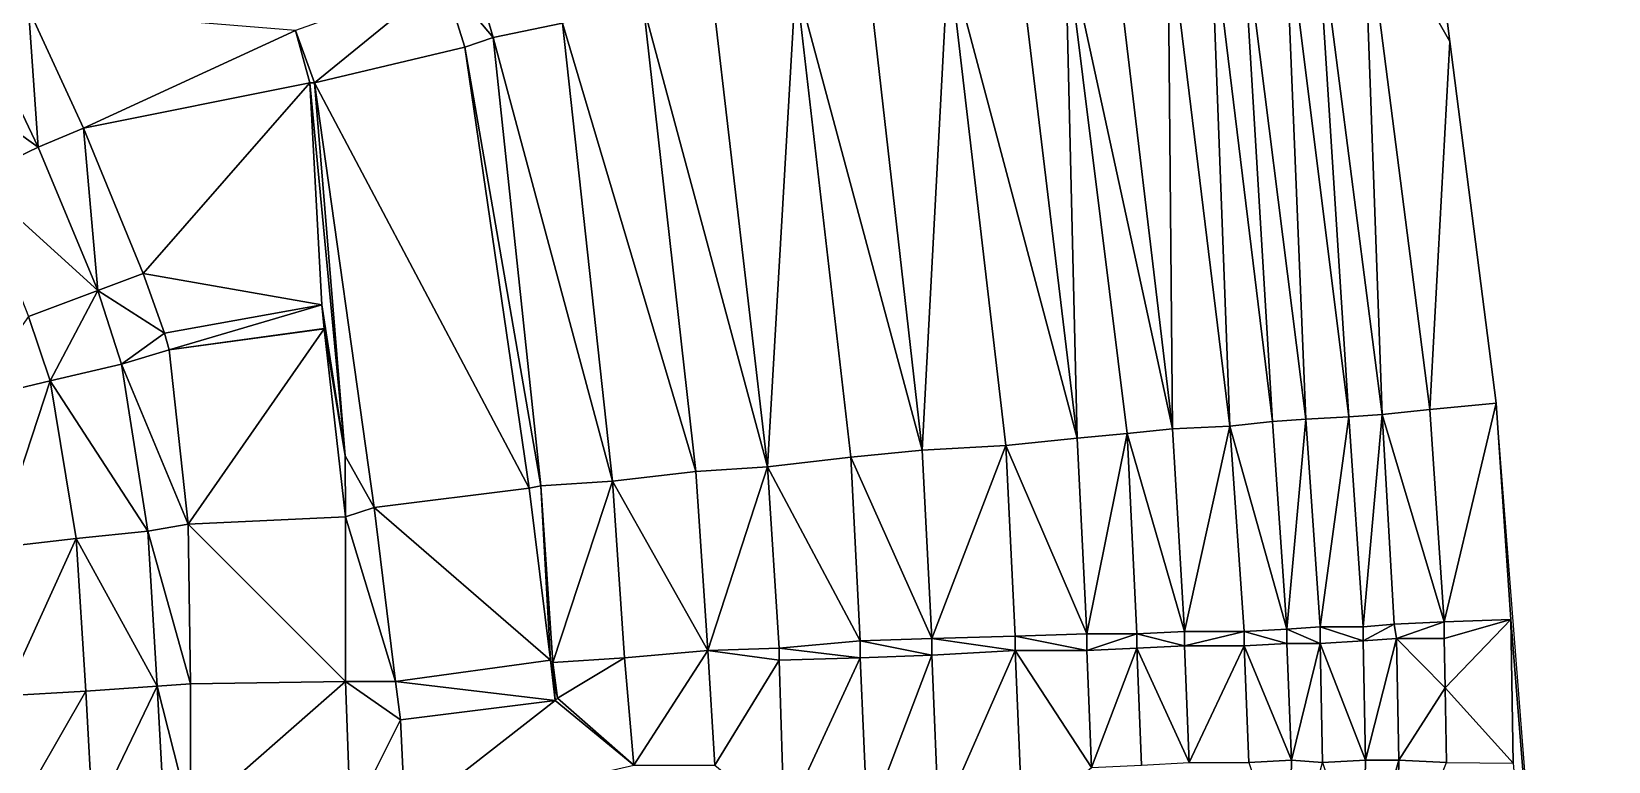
# Model space of a CAD drawing. Header units: millimetres. Extents: x 279405 to 280904, y 534349 to 535918.
# Drawn here: x 280573.1 to 280904, y 535163.8 to 535316.8 of the extents above; entities that cross this region are included whole.
import ezdxf

# ---------------------------------------------------------------- set-up
doc = ezdxf.new("R2010")
doc.units = ezdxf.units.MM
doc.layers.add('Карьер_конец_отработки', color=1, linetype='Continuous')

msp = doc.modelspace()

# ---------------------------------------------------------------- linework, layer by layer
at = {"layer": 'Карьер_конец_отработки', "color": 21, "true_color": 0xff914f}
for points in [[(280856.499989, 535236.500004, 63.999998), (280852.499989, 535346.500004, 63.999998), (280842.499989, 535345.000004, 63.999998), (280856.499989, 535236.500004, 63.999998)], [(280856.499989, 535236.500004, 63.999998), (280866.499989, 535237.500004, 63.999998), (280852.499989, 535346.500004, 63.999998), (280856.499989, 535236.500004, 63.999998)], [(280866.499989, 535237.500004, 63.999998), (280870.704457, 535314.660907, 74.47904), (280852.499989, 535346.500004, 63.999998), (280866.499989, 535237.500004, 63.999998)], [(280870.704457, 535314.660907, 74.47904), (280867.804433, 535337.23978, 73.372385), (280852.499989, 535346.500004, 63.999998), (280870.704457, 535314.660907, 74.47904)], [(280840.499989, 535235.500004, 51.999998), (280835.999989, 535344.000004, 51.999998), (280826.999989, 535342.500004, 51.999998), (280840.499989, 535235.500004, 51.999998)], [(280849.499989, 535236.000004, 51.999998), (280842.499989, 535345.000004, 63.999998), (280835.999989, 535344.000004, 51.999998), (280849.499989, 535236.000004, 51.999998)], [(280840.499989, 535235.500004, 51.999998), (280849.499989, 535236.000004, 51.999998), (280835.999989, 535344.000004, 51.999998), (280840.499989, 535235.500004, 51.999998)], [(280849.499989, 535236.000004, 51.999998), (280856.499989, 535236.500004, 63.999998), (280842.499989, 535345.000004, 63.999998), (280849.499989, 535236.000004, 51.999998)], [(280669.999989, 535315.500004, -80.000002), (280662.999989, 535339.500004, -80.000002), (280659.499989, 535328.000004, -92.000002), (280669.999989, 535315.500004, -80.000002)], [(280669.999989, 535315.500004, -80.000002), (280684.499989, 535318.500004, -80.000002), (280662.999989, 535339.500004, -80.000002), (280669.999989, 535315.500004, -80.000002)], [(280812.499989, 535233.500004, 27.999998), (280811.499989, 535340.500004, 39.999998), (280799.999989, 535338.500004, 27.999998), (280812.499989, 535233.500004, 27.999998)], [(280824.499989, 535234.000004, 39.999998), (280820.499989, 535341.500004, 39.999998), (280811.499989, 535340.500004, 39.999998), (280824.499989, 535234.000004, 39.999998)], [(280812.499989, 535233.500004, 27.999998), (280824.499989, 535234.000004, 39.999998), (280811.499989, 535340.500004, 39.999998), (280812.499989, 535233.500004, 27.999998)], [(280833.499989, 535235.000004, 39.999998), (280826.999989, 535342.500004, 51.999998), (280820.499989, 535341.500004, 39.999998), (280833.499989, 535235.000004, 39.999998)], [(280824.499989, 535234.000004, 39.999998), (280833.499989, 535235.000004, 39.999998), (280820.499989, 535341.500004, 39.999998), (280824.499989, 535234.000004, 39.999998)], [(280833.499989, 535235.000004, 39.999998), (280840.499989, 535235.500004, 51.999998), (280826.999989, 535342.500004, 51.999998), (280833.499989, 535235.000004, 39.999998)], [(280792.499989, 535231.500004, 9.999998), (280789.999989, 535337.000004, 27.999998), (280779.999989, 535335.500004, 9.999998), (280792.499989, 535231.500004, 9.999998)], [(280812.499989, 535233.500004, 27.999998), (280799.999989, 535338.500004, 27.999998), (280789.999989, 535337.000004, 27.999998), (280812.499989, 535233.500004, 27.999998)], [(280792.499989, 535231.500004, 9.999998), (280802.999989, 535232.500004, 27.999998), (280789.999989, 535337.000004, 27.999998), (280792.499989, 535231.500004, 9.999998)], [(280802.999989, 535232.500004, 27.999998), (280812.499989, 535233.500004, 27.999998), (280789.999989, 535337.000004, 27.999998), (280802.999989, 535232.500004, 27.999998)], [(280870.704457, 535314.660907, 74.47904), (280880.439809, 535238.863842, 73.038038), (280867.804433, 535337.23978, 73.372385), (280870.704457, 535314.660907, 74.47904)], [(280759.999989, 535229.000004, -20.000002), (280765.499989, 535333.000004, 9.999998), (280748.499989, 535330.000004, -20.000002), (280759.999989, 535229.000004, -20.000002)], [(280777.499989, 535230.000004, 9.999998), (280765.499989, 535333.000004, 9.999998), (280759.999989, 535229.000004, -20.000002), (280777.499989, 535230.000004, 9.999998)], [(280792.499989, 535231.500004, 9.999998), (280779.999989, 535335.500004, 9.999998), (280765.499989, 535333.000004, 9.999998), (280792.499989, 535231.500004, 9.999998)], [(280777.499989, 535230.000004, 9.999998), (280792.499989, 535231.500004, 9.999998), (280765.499989, 535333.000004, 9.999998), (280777.499989, 535230.000004, 9.999998)], [(280759.999989, 535229.000004, -20.000002), (280748.499989, 535330.000004, -20.000002), (280733.499989, 535327.500004, -20.000002), (280759.999989, 535229.000004, -20.000002)], [(280632.499989, 535306.000004, -90.819994), (280659.499989, 535328.000004, -92.000002), (280628.499989, 535317.000004, -92.000002), (280632.499989, 535306.000004, -90.819994)], [(280663.999989, 535313.500004, -90.819994), (280659.499989, 535328.000004, -92.000002), (280632.499989, 535306.000004, -90.819994), (280663.999989, 535313.500004, -90.819994)], [(280663.999989, 535313.500004, -90.819994), (280669.999989, 535315.500004, -80.000002), (280659.499989, 535328.000004, -92.000002), (280663.999989, 535313.500004, -90.819994)], [(280727.499989, 535225.500004, -50.000002), (280733.499989, 535327.500004, -20.000002), (280715.999989, 535324.500004, -50.000002), (280727.499989, 535225.500004, -50.000002)], [(280744.999989, 535227.500004, -20.000002), (280733.499989, 535327.500004, -20.000002), (280727.499989, 535225.500004, -50.000002), (280744.999989, 535227.500004, -20.000002)], [(280744.999989, 535227.500004, -20.000002), (280759.999989, 535229.000004, -20.000002), (280733.499989, 535327.500004, -20.000002), (280744.999989, 535227.500004, -20.000002)], [(280727.499989, 535225.500004, -50.000002), (280715.999989, 535324.500004, -50.000002), (280701.499989, 535322.000004, -50.000002), (280727.499989, 535225.500004, -50.000002)], [(280574.499989, 535292.500004, -110.000002), (280572.499989, 535321.500004, -92.000002), (280562.999989, 535316.500004, -110.000002), (280574.499989, 535292.500004, -110.000002)], [(280574.499989, 535292.500004, -110.000002), (280583.999989, 535296.500004, -92.000002), (280572.499989, 535321.500004, -92.000002), (280574.499989, 535292.500004, -110.000002)], [(280583.999989, 535296.500004, -92.000002), (280628.499989, 535317.000004, -92.000002), (280572.499989, 535321.500004, -92.000002), (280583.999989, 535296.500004, -92.000002)], [(280712.499989, 535224.500004, -50.000002), (280701.499989, 535322.000004, -50.000002), (280684.499989, 535318.500004, -80.000002), (280712.499989, 535224.500004, -50.000002)], [(280712.499989, 535224.500004, -50.000002), (280727.499989, 535225.500004, -50.000002), (280701.499989, 535322.000004, -50.000002), (280712.499989, 535224.500004, -50.000002)], [(280574.499989, 535292.500004, -110.000002), (280562.999989, 535316.500004, -110.000002), (280549.999989, 535310.000004, -110.000002), (280574.499989, 535292.500004, -110.000002)], [(280631.499989, 535306.000004, -92.000002), (280628.499989, 535317.000004, -92.000002), (280583.999989, 535296.500004, -92.000002), (280631.499989, 535306.000004, -92.000002)], [(280631.499989, 535306.000004, -92.000002), (280632.499989, 535306.000004, -90.819994), (280628.499989, 535317.000004, -92.000002), (280631.499989, 535306.000004, -92.000002)], [(280694.999989, 535222.500004, -80.000002), (280684.499989, 535318.500004, -80.000002), (280669.999989, 535315.500004, -80.000002), (280694.999989, 535222.500004, -80.000002)], [(280694.999989, 535222.500004, -80.000002), (280712.499989, 535224.500004, -50.000002), (280684.499989, 535318.500004, -80.000002), (280694.999989, 535222.500004, -80.000002)], [(280677.499989, 535221.000004, -83.459993), (280663.999989, 535313.500004, -90.819994), (280632.499989, 535306.000004, -90.819994), (280677.499989, 535221.000004, -83.459993)], [(280679.999989, 535221.500004, -80.000002), (280669.999989, 535315.500004, -80.000002), (280663.999989, 535313.500004, -90.819994), (280679.999989, 535221.500004, -80.000002)], [(280677.499989, 535221.000004, -83.459993), (280679.999989, 535221.500004, -80.000002), (280663.999989, 535313.500004, -90.819994), (280677.499989, 535221.000004, -83.459993)], [(280679.999989, 535221.500004, -80.000002), (280694.999989, 535222.500004, -80.000002), (280669.999989, 535315.500004, -80.000002), (280679.999989, 535221.500004, -80.000002)], [(280880.439809, 535238.863842, 73.038038), (280870.704457, 535314.660907, 74.47904), (280866.499989, 535237.500004, 63.999998), (280880.439809, 535238.863842, 73.038038)], [(280560.999989, 535286.000004, -110.000002), (280574.499989, 535292.500004, -110.000002), (280549.999989, 535310.000004, -110.000002), (280560.999989, 535286.000004, -110.000002)], [(280596.499989, 535266.000004, -92.000002), (280631.499989, 535306.000004, -92.000002), (280583.999989, 535296.500004, -92.000002), (280596.499989, 535266.000004, -92.000002)], [(280633.999989, 535259.500004, -92.000002), (280631.499989, 535306.000004, -92.000002), (280596.499989, 535266.000004, -92.000002), (280633.999989, 535259.500004, -92.000002)], [(280633.999989, 535259.500004, -92.000002), (280638.940053, 535227.810001, -92.000002), (280631.499989, 535306.000004, -92.000002), (280633.999989, 535259.500004, -92.000002)], [(280638.940053, 535227.810001, -92.000002), (280632.499989, 535306.000004, -90.819994), (280631.499989, 535306.000004, -92.000002), (280638.940053, 535227.810001, -92.000002)], [(280638.940053, 535227.810001, -92.000002), (280644.999989, 535217.000004, -83.459993), (280632.499989, 535306.000004, -90.819994), (280638.940053, 535227.810001, -92.000002)], [(280644.999989, 535217.000004, -83.459993), (280677.499989, 535221.000004, -83.459993), (280632.499989, 535306.000004, -90.819994), (280644.999989, 535217.000004, -83.459993)], [(280586.999989, 535262.500004, -110.000002), (280583.999989, 535296.500004, -92.000002), (280574.499989, 535292.500004, -110.000002), (280586.999989, 535262.500004, -110.000002)], [(280586.999989, 535262.500004, -110.000002), (280596.499989, 535266.000004, -92.000002), (280583.999989, 535296.500004, -92.000002), (280586.999989, 535262.500004, -110.000002)], [(280586.999989, 535262.500004, -110.000002), (280574.499989, 535292.500004, -110.000002), (280560.999989, 535286.000004, -110.000002), (280586.999989, 535262.500004, -110.000002)], [(280572.499989, 535257.000004, -110.000002), (280586.999989, 535262.500004, -110.000002), (280560.999989, 535286.000004, -110.000002), (280572.499989, 535257.000004, -110.000002)], [(280600.999989, 535253.500004, -92.000002), (280596.499989, 535266.000004, -92.000002), (280586.999989, 535262.500004, -110.000002), (280600.999989, 535253.500004, -92.000002)], [(280600.999989, 535253.500004, -92.000002), (280633.999989, 535259.500004, -92.000002), (280596.499989, 535266.000004, -92.000002), (280600.999989, 535253.500004, -92.000002)], [(280576.999989, 535243.500004, -110.000002), (280586.999989, 535262.500004, -110.000002), (280572.499989, 535257.000004, -110.000002), (280576.999989, 535243.500004, -110.000002)], [(280591.999989, 535247.000004, -110.000002), (280586.999989, 535262.500004, -110.000002), (280576.999989, 535243.500004, -110.000002), (280591.999989, 535247.000004, -110.000002)], [(280591.999989, 535247.000004, -110.000002), (280600.999989, 535253.500004, -92.000002), (280586.999989, 535262.500004, -110.000002), (280591.999989, 535247.000004, -110.000002)], [(280576.999989, 535243.500004, -110.000002), (280572.499989, 535257.000004, -110.000002), (280559.999989, 535239.500004, -140.000002), (280576.999989, 535243.500004, -110.000002)], [(280601.999989, 535250.000004, -92.300005), (280633.999989, 535259.500004, -92.000002), (280600.999989, 535253.500004, -92.000002), (280601.999989, 535250.000004, -92.300005)], [(280634.499989, 535254.500004, -92.000002), (280633.999989, 535259.500004, -92.000002), (280601.999989, 535250.000004, -92.300005), (280634.499989, 535254.500004, -92.000002)], [(280634.499989, 535254.500004, -92.000002), (280634.499989, 535254.500004, -92.300005), (280633.999989, 535259.500004, -92.000002), (280634.499989, 535254.500004, -92.000002)], [(280634.499989, 535254.500004, -92.300005), (280634.512685, 535254.408893, -92.153536), (280633.999989, 535259.500004, -92.000002), (280634.499989, 535254.500004, -92.300005)], [(280634.512685, 535254.408893, -92.153536), (280638.940053, 535227.810001, -92.000002), (280633.999989, 535259.500004, -92.000002), (280634.512685, 535254.408893, -92.153536)], [(280601.999989, 535250.000004, -92.300005), (280600.999989, 535253.500004, -92.000002), (280591.999989, 535247.000004, -110.000002), (280601.999989, 535250.000004, -92.300005)], [(280634.512685, 535254.408893, -92.153536), (280634.499989, 535254.500004, -92.000002), (280601.999989, 535250.000004, -92.300005), (280634.512685, 535254.408893, -92.153536)], [(280605.999989, 535213.500004, -95.270006), (280634.512685, 535254.408893, -92.153536), (280601.999989, 535250.000004, -92.300005), (280605.999989, 535213.500004, -95.270006)], [(280638.999989, 535215.000004, -95.270006), (280634.512685, 535254.408893, -92.153536), (280605.999989, 535213.500004, -95.270006), (280638.999989, 535215.000004, -95.270006)], [(280634.512685, 535254.408893, -92.153536), (280634.499989, 535254.500004, -92.300005), (280634.499989, 535254.500004, -92.000002), (280634.512685, 535254.408893, -92.153536)], [(280634.512685, 535254.408893, -92.153536), (280638.999989, 535215.000004, -95.270006), (280638.940053, 535227.810001, -92.000002), (280634.512685, 535254.408893, -92.153536)], [(280597.499989, 535212.000004, -110.000002), (280591.999989, 535247.000004, -110.000002), (280576.999989, 535243.500004, -110.000002), (280597.499989, 535212.000004, -110.000002)], [(280605.999989, 535213.500004, -95.270006), (280601.999989, 535250.000004, -92.300005), (280591.999989, 535247.000004, -110.000002), (280605.999989, 535213.500004, -95.270006)], [(280597.499989, 535212.000004, -110.000002), (280605.999989, 535213.500004, -95.270006), (280591.999989, 535247.000004, -110.000002), (280597.499989, 535212.000004, -110.000002)], [(280565.499989, 535208.500004, -140.000002), (280576.999989, 535243.500004, -110.000002), (280559.999989, 535239.500004, -140.000002), (280565.499989, 535208.500004, -140.000002)], [(280582.499989, 535210.500004, -110.000002), (280576.999989, 535243.500004, -110.000002), (280565.499989, 535208.500004, -140.000002), (280582.499989, 535210.500004, -110.000002)], [(280582.499989, 535210.500004, -110.000002), (280597.499989, 535212.000004, -110.000002), (280576.999989, 535243.500004, -110.000002), (280582.499989, 535210.500004, -110.000002)], [(280869.499989, 535193, 63.999998), (280866.499989, 535237.500004, 63.999998), (280856.499989, 535236.500004, 63.999998), (280869.499989, 535193, 63.999998)], [(280869.499989, 535193, 63.999998), (280880.439809, 535238.863842, 73.038038), (280866.499989, 535237.500004, 63.999998), (280869.499989, 535193, 63.999998)], [(280883.499989, 535193.471374, 71.928408), (280880.439809, 535238.863842, 73.038038), (280869.499989, 535193, 63.999998), (280883.499989, 535193.471374, 71.928408)], [(280883.499989, 535193.471374, 71.928408), (280903.96642, 534936.653461, 96.04976), (280880.439809, 535238.863842, 73.038038), (280883.499989, 535193.471374, 71.928408)], [(280814.999989, 535191, 27.999998), (280824.499989, 535234.000004, 39.999998), (280812.499989, 535233.500004, 27.999998), (280814.999989, 535191, 27.999998)], [(280827.499989, 535191, 39.999998), (280824.499989, 535234.000004, 39.999998), (280814.999989, 535191, 27.999998), (280827.499989, 535191, 39.999998)], [(280836.499989, 535191.5, 39.999998), (280833.499989, 535235.000004, 39.999998), (280824.499989, 535234.000004, 39.999998), (280836.499989, 535191.5, 39.999998)], [(280827.499989, 535191, 39.999998), (280836.499989, 535191.5, 39.999998), (280824.499989, 535234.000004, 39.999998), (280827.499989, 535191, 39.999998)], [(280836.499989, 535191.5, 39.999998), (280840.499989, 535235.500004, 51.999998), (280833.499989, 535235.000004, 39.999998), (280836.499989, 535191.5, 39.999998)], [(280843.499989, 535192, 51.999998), (280840.499989, 535235.500004, 51.999998), (280836.499989, 535191.5, 39.999998), (280843.499989, 535192, 51.999998)], [(280843.499989, 535192, 51.999998), (280849.499989, 535236.000004, 51.999998), (280840.499989, 535235.500004, 51.999998), (280843.499989, 535192, 51.999998)], [(280852.499989, 535192, 51.999998), (280849.499989, 535236.000004, 51.999998), (280843.499989, 535192, 51.999998), (280852.499989, 535192, 51.999998)], [(280852.499989, 535192, 51.999998), (280856.499989, 535236.500004, 63.999998), (280849.499989, 535236.000004, 51.999998), (280852.499989, 535192, 51.999998)], [(280858.999989, 535192.5, 63.999998), (280856.499989, 535236.500004, 63.999998), (280852.499989, 535192, 51.999998), (280858.999989, 535192.5, 63.999998)], [(280858.999989, 535192.5, 63.999998), (280869.499989, 535193, 63.999998), (280856.499989, 535236.500004, 63.999998), (280858.999989, 535192.5, 63.999998)], [(280794.499989, 535190.5, 9.999998), (280792.499989, 535231.500004, 9.999998), (280777.499989, 535230.000004, 9.999998), (280794.499989, 535190.5, 9.999998)], [(280794.499989, 535190.5, 9.999998), (280802.999989, 535232.500004, 27.999998), (280792.499989, 535231.500004, 9.999998), (280794.499989, 535190.5, 9.999998)], [(280804.999989, 535190.5, 27.999998), (280802.999989, 535232.500004, 27.999998), (280794.499989, 535190.5, 9.999998), (280804.999989, 535190.5, 27.999998)], [(280814.999989, 535191, 27.999998), (280812.499989, 535233.500004, 27.999998), (280802.999989, 535232.500004, 27.999998), (280814.999989, 535191, 27.999998)], [(280804.999989, 535190.5, 27.999998), (280814.999989, 535191, 27.999998), (280802.999989, 535232.500004, 27.999998), (280804.999989, 535190.5, 27.999998)], [(280638.999989, 535215.000004, -95.270006), (280644.999989, 535217.000004, -83.459993), (280638.940053, 535227.810001, -92.000002), (280638.999989, 535215.000004, -95.270006)], [(280746.999989, 535189, -20.000002), (280744.999989, 535227.500004, -20.000002), (280727.499989, 535225.500004, -50.000002), (280746.999989, 535189, -20.000002)], [(280761.999989, 535189.5, -20.000002), (280759.999989, 535229.000004, -20.000002), (280744.999989, 535227.500004, -20.000002), (280761.999989, 535189.5, -20.000002)], [(280746.999989, 535189, -20.000002), (280761.999989, 535189.5, -20.000002), (280744.999989, 535227.500004, -20.000002), (280746.999989, 535189, -20.000002)], [(280761.999989, 535189.5, -20.000002), (280777.499989, 535230.000004, 9.999998), (280759.999989, 535229.000004, -20.000002), (280761.999989, 535189.5, -20.000002)], [(280779.499989, 535190, 9.999998), (280777.499989, 535230.000004, 9.999998), (280761.999989, 535189.5, -20.000002), (280779.499989, 535190, 9.999998)], [(280779.499989, 535190, 9.999998), (280794.499989, 535190.5, 9.999998), (280777.499989, 535230.000004, 9.999998), (280779.499989, 535190, 9.999998)], [(280714.999989, 535187, -50.000002), (280712.499989, 535224.500004, -50.000002), (280694.999989, 535222.500004, -80.000002), (280714.999989, 535187, -50.000002)], [(280714.999989, 535187, -50.000002), (280727.499989, 535225.500004, -50.000002), (280712.499989, 535224.500004, -50.000002), (280714.999989, 535187, -50.000002)], [(280729.999989, 535187.5, -50.000002), (280727.499989, 535225.500004, -50.000002), (280714.999989, 535187, -50.000002), (280729.999989, 535187.5, -50.000002)], [(280729.999989, 535187.5, -50.000002), (280746.999989, 535189, -20.000002), (280727.499989, 535225.500004, -50.000002), (280729.999989, 535187.5, -50.000002)], [(280681.999989, 535185, -80.589998), (280677.499989, 535221.000004, -83.459993), (280644.999989, 535217.000004, -83.459993), (280681.999989, 535185, -80.589998)], [(280681.999989, 535185, -80.589998), (280679.999989, 535221.500004, -80.000002), (280677.499989, 535221.000004, -83.459993), (280681.999989, 535185, -80.589998)], [(280682.499989, 535184.5, -80.000002), (280694.999989, 535222.500004, -80.000002), (280679.999989, 535221.500004, -80.000002), (280682.499989, 535184.5, -80.000002)], [(280681.999989, 535185, -80.589998), (280682.499989, 535184.5, -80.000002), (280679.999989, 535221.500004, -80.000002), (280681.999989, 535185, -80.589998)], [(280697.499989, 535185.5, -80.000002), (280694.999989, 535222.500004, -80.000002), (280682.499989, 535184.5, -80.000002), (280697.499989, 535185.5, -80.000002)], [(280697.499989, 535185.5, -80.000002), (280714.999989, 535187, -50.000002), (280694.999989, 535222.500004, -80.000002), (280697.499989, 535185.5, -80.000002)], [(280649.499989, 535180.5, -80.589998), (280644.999989, 535217.000004, -83.459993), (280638.999989, 535215.000004, -95.270006), (280649.499989, 535180.5, -80.589998)], [(280649.499989, 535180.5, -80.589998), (280681.999989, 535185, -80.589998), (280644.999989, 535217.000004, -83.459993), (280649.499989, 535180.5, -80.589998)], [(280638.999989, 535180.5, -97.949999), (280638.999989, 535215.000004, -95.270006), (280605.999989, 535213.500004, -95.270006), (280638.999989, 535180.5, -97.949999)], [(280638.999989, 535180.5, -97.949999), (280649.499989, 535180.5, -80.589998), (280638.999989, 535215.000004, -95.270006), (280638.999989, 535180.5, -97.949999)], [(280567.499989, 535177.5, -140.000002), (280582.499989, 535210.500004, -110.000002), (280565.499989, 535208.500004, -140.000002), (280567.499989, 535177.5, -140.000002)], [(280584.499989, 535178.5, -110.000002), (280582.499989, 535210.500004, -110.000002), (280567.499989, 535177.5, -140.000002), (280584.499989, 535178.5, -110.000002)], [(280599.499989, 535179.5, -110.000002), (280597.499989, 535212.000004, -110.000002), (280582.499989, 535210.500004, -110.000002), (280599.499989, 535179.5, -110.000002)], [(280584.499989, 535178.5, -110.000002), (280599.499989, 535179.5, -110.000002), (280582.499989, 535210.500004, -110.000002), (280584.499989, 535178.5, -110.000002)], [(280606.499989, 535180, -97.949999), (280605.999989, 535213.500004, -95.270006), (280597.499989, 535212.000004, -110.000002), (280606.499989, 535180, -97.949999)], [(280599.499989, 535179.5, -110.000002), (280606.499989, 535180, -97.949999), (280597.499989, 535212.000004, -110.000002), (280599.499989, 535179.5, -110.000002)], [(280606.499989, 535180, -97.949999), (280638.999989, 535180.5, -97.949999), (280605.999989, 535213.500004, -95.270006), (280606.499989, 535180, -97.949999)], [(280814.999989, 535188, 27.999998), (280814.999989, 535191, 27.999998), (280804.999989, 535190.5, 27.999998), (280814.999989, 535188, 27.999998)], [(280814.999989, 535188, 27.999998), (280827.499989, 535191, 39.999998), (280814.999989, 535191, 27.999998), (280814.999989, 535188, 27.999998)], [(280827.499989, 535188, 39.999998), (280827.499989, 535191, 39.999998), (280814.999989, 535188, 27.999998), (280827.499989, 535188, 39.999998)], [(280836.499989, 535188.5, 39.999998), (280836.499989, 535191.5, 39.999998), (280827.499989, 535191, 39.999998), (280836.499989, 535188.5, 39.999998)], [(280827.499989, 535188, 39.999998), (280836.499989, 535188.5, 39.999998), (280827.499989, 535191, 39.999998), (280827.499989, 535188, 39.999998)], [(280843.499989, 535188.5, 51.999998), (280843.499989, 535192, 51.999998), (280836.499989, 535191.5, 39.999998), (280843.499989, 535188.5, 51.999998)], [(280836.499989, 535188.5, 39.999998), (280843.499989, 535188.5, 51.999998), (280836.499989, 535191.5, 39.999998), (280836.499989, 535188.5, 39.999998)], [(280843.499989, 535188.5, 51.999998), (280852.499989, 535189, 51.999998), (280843.499989, 535192, 51.999998), (280843.499989, 535188.5, 51.999998)], [(280852.499989, 535189, 51.999998), (280852.499989, 535192, 51.999998), (280843.499989, 535192, 51.999998), (280852.499989, 535189, 51.999998)], [(280852.499989, 535189, 51.999998), (280858.999989, 535192.5, 63.999998), (280852.499989, 535192, 51.999998), (280852.499989, 535189, 51.999998)], [(280859.499989, 535189.5, 63.999998), (280858.999989, 535192.5, 63.999998), (280852.499989, 535189, 51.999998), (280859.499989, 535189.5, 63.999998)], [(280859.499989, 535189.5, 63.999998), (280869.499989, 535193, 63.999998), (280858.999989, 535192.5, 63.999998), (280859.499989, 535189.5, 63.999998)], [(280869.499989, 535189.5, 63.999998), (280869.499989, 535193, 63.999998), (280859.499989, 535189.5, 63.999998), (280869.499989, 535189.5, 63.999998)], [(280869.499989, 535189.5, 63.999998), (280883.499989, 535193.471374, 71.928408), (280869.499989, 535193, 63.999998), (280869.499989, 535189.5, 63.999998)], [(280869.697988, 535179.202594, 63.999998), (280883.499989, 535193.471374, 71.928408), (280869.499989, 535189.5, 63.999998), (280869.697988, 535179.202594, 63.999998)], [(280884.005116, 535163.370521, 71.691691), (280883.499989, 535193.471374, 71.928408), (280869.697988, 535179.202594, 63.999998), (280884.005116, 535163.370521, 71.691691)], [(280884.005116, 535163.370521, 71.691691), (280903.96642, 534936.653461, 96.04976), (280883.499989, 535193.471374, 71.928408), (280884.005116, 535163.370521, 71.691691)], [(280729.999989, 535185, -50.000002), (280729.999989, 535187.5, -50.000002), (280714.999989, 535187, -50.000002), (280729.999989, 535185, -50.000002)], [(280746.999989, 535185.5, -20.000002), (280746.999989, 535189, -20.000002), (280729.999989, 535187.5, -50.000002), (280746.999989, 535185.5, -20.000002)], [(280729.999989, 535185, -50.000002), (280746.999989, 535185.5, -20.000002), (280729.999989, 535187.5, -50.000002), (280729.999989, 535185, -50.000002)], [(280761.999989, 535186, -20.000002), (280761.999989, 535189.5, -20.000002), (280746.999989, 535189, -20.000002), (280761.999989, 535186, -20.000002)], [(280746.999989, 535185.5, -20.000002), (280761.999989, 535186, -20.000002), (280746.999989, 535189, -20.000002), (280746.999989, 535185.5, -20.000002)], [(280779.499989, 535187, 9.999998), (280779.499989, 535190, 9.999998), (280761.999989, 535189.5, -20.000002), (280779.499989, 535187, 9.999998)], [(280761.999989, 535186, -20.000002), (280779.499989, 535187, 9.999998), (280761.999989, 535189.5, -20.000002), (280761.999989, 535186, -20.000002)], [(280794.499989, 535187, 9.999998), (280794.499989, 535190.5, 9.999998), (280779.499989, 535190, 9.999998), (280794.499989, 535187, 9.999998)], [(280779.499989, 535187, 9.999998), (280794.499989, 535187, 9.999998), (280779.499989, 535190, 9.999998), (280779.499989, 535187, 9.999998)], [(280794.499989, 535187, 9.999998), (280804.999989, 535190.5, 27.999998), (280794.499989, 535190.5, 9.999998), (280794.499989, 535187, 9.999998)], [(280804.999989, 535187.5, 27.999998), (280804.999989, 535190.5, 27.999998), (280794.499989, 535187, 9.999998), (280804.999989, 535187.5, 27.999998)], [(280795.499989, 535162.5, 9.999998), (280804.999989, 535187.5, 27.999998), (280794.499989, 535187, 9.999998), (280795.499989, 535162.5, 9.999998)], [(280805.999989, 535163, 27.999998), (280804.999989, 535187.5, 27.999998), (280795.499989, 535162.5, 9.999998), (280805.999989, 535163, 27.999998)], [(280804.999989, 535187.5, 27.999998), (280814.999989, 535188, 27.999998), (280804.999989, 535190.5, 27.999998), (280804.999989, 535187.5, 27.999998)], [(280815.999989, 535163.5, 27.999998), (280814.999989, 535188, 27.999998), (280804.999989, 535187.5, 27.999998), (280815.999989, 535163.5, 27.999998)], [(280805.999989, 535163, 27.999998), (280815.999989, 535163.5, 27.999998), (280804.999989, 535187.5, 27.999998), (280805.999989, 535163, 27.999998)], [(280815.999989, 535163.5, 27.999998), (280827.499989, 535188, 39.999998), (280814.999989, 535188, 27.999998), (280815.999989, 535163.5, 27.999998)], [(280828.499989, 535163.5, 39.999998), (280827.499989, 535188, 39.999998), (280815.999989, 535163.5, 27.999998), (280828.499989, 535163.5, 39.999998)], [(280837.499989, 535164, 39.999998), (280836.499989, 535188.5, 39.999998), (280827.499989, 535188, 39.999998), (280837.499989, 535164, 39.999998)], [(280828.499989, 535163.5, 39.999998), (280837.499989, 535164, 39.999998), (280827.499989, 535188, 39.999998), (280828.499989, 535163.5, 39.999998)], [(280837.499989, 535164, 39.999998), (280843.499989, 535188.5, 51.999998), (280836.499989, 535188.5, 39.999998), (280837.499989, 535164, 39.999998)], [(280843.999989, 535163.5, 51.999998), (280843.499989, 535188.5, 51.999998), (280837.499989, 535164, 39.999998), (280843.999989, 535163.5, 51.999998)], [(280852.999989, 535164, 51.999998), (280852.499989, 535189, 51.999998), (280843.499989, 535188.5, 51.999998), (280852.999989, 535164, 51.999998)], [(280843.999989, 535163.5, 51.999998), (280852.999989, 535164, 51.999998), (280843.499989, 535188.5, 51.999998), (280843.999989, 535163.5, 51.999998)], [(280852.999989, 535164, 51.999998), (280859.499989, 535189.5, 63.999998), (280852.499989, 535189, 51.999998), (280852.999989, 535164, 51.999998)], [(280859.999989, 535164, 63.999998), (280859.499989, 535189.5, 63.999998), (280852.999989, 535164, 51.999998), (280859.999989, 535164, 63.999998)], [(280859.999989, 535164, 63.999998), (280869.697988, 535179.202594, 63.999998), (280859.499989, 535189.5, 63.999998), (280859.999989, 535164, 63.999998)], [(280869.697988, 535179.202594, 63.999998), (280869.499989, 535189.5, 63.999998), (280859.499989, 535189.5, 63.999998), (280869.697988, 535179.202594, 63.999998)], [(280682.999989, 535176.5, -80.000002), (280681.999989, 535185, -80.589998), (280649.499989, 535180.5, -80.589998), (280682.999989, 535176.5, -80.000002)], [(280682.999989, 535176.5, -80.000002), (280682.698476, 535181.288608, -80.158037), (280681.999989, 535185, -80.589998), (280682.999989, 535176.5, -80.000002)], [(280682.698476, 535181.288608, -80.158037), (280682.499989, 535184.5, -80.000002), (280681.999989, 535185, -80.589998), (280682.698476, 535181.288608, -80.158037)], [(280683.499989, 535177, -80.000002), (280697.499989, 535185.5, -80.000002), (280682.499989, 535184.5, -80.000002), (280683.499989, 535177, -80.000002)], [(280682.698476, 535181.288608, -80.158037), (280683.499989, 535177, -80.000002), (280682.499989, 535184.5, -80.000002), (280682.698476, 535181.288608, -80.158037)], [(280699.499989, 535163, -80.000002), (280697.499989, 535185.5, -80.000002), (280683.499989, 535177, -80.000002), (280699.499989, 535163, -80.000002)], [(280699.499989, 535163, -80.000002), (280714.999989, 535187, -50.000002), (280697.499989, 535185.5, -80.000002), (280699.499989, 535163, -80.000002)], [(280716.499989, 535163, -50.000002), (280714.999989, 535187, -50.000002), (280699.499989, 535163, -80.000002), (280716.499989, 535163, -50.000002)], [(280716.499989, 535163, -50.000002), (280729.999989, 535185, -50.000002), (280714.999989, 535187, -50.000002), (280716.499989, 535163, -50.000002)], [(280730.999989, 535151, -50.000002), (280729.999989, 535185, -50.000002), (280716.499989, 535163, -50.000002), (280730.999989, 535151, -50.000002)], [(280730.999989, 535151, -50.000002), (280746.999989, 535185.5, -20.000002), (280729.999989, 535185, -50.000002), (280730.999989, 535151, -50.000002)], [(280748.499989, 535150.5, -20.000002), (280746.999989, 535185.5, -20.000002), (280730.999989, 535151, -50.000002), (280748.499989, 535150.5, -20.000002)], [(280748.499989, 535150.5, -20.000002), (280761.999989, 535186, -20.000002), (280746.999989, 535185.5, -20.000002), (280748.499989, 535150.5, -20.000002)], [(280763.499989, 535150.5, -20.000002), (280761.999989, 535186, -20.000002), (280748.499989, 535150.5, -20.000002), (280763.499989, 535150.5, -20.000002)], [(280763.499989, 535150.5, -20.000002), (280779.499989, 535187, 9.999998), (280761.999989, 535186, -20.000002), (280763.499989, 535150.5, -20.000002)], [(280780.999989, 535150.5, 9.999998), (280779.499989, 535187, 9.999998), (280763.499989, 535150.5, -20.000002), (280780.999989, 535150.5, 9.999998)], [(280780.999989, 535150.5, 9.999998), (280795.499989, 535162.5, 9.999998), (280779.499989, 535187, 9.999998), (280780.999989, 535150.5, 9.999998)], [(280795.499989, 535162.5, 9.999998), (280794.499989, 535187, 9.999998), (280779.499989, 535187, 9.999998), (280795.499989, 535162.5, 9.999998)], [(280683.499989, 535177, -80.000002), (280682.698476, 535181.288608, -80.158037), (280682.999989, 535176.5, -80.000002), (280683.499989, 535177, -80.000002)], [(280568.499989, 535150.5, -140.000002), (280584.499989, 535178.5, -110.000002), (280567.499989, 535177.5, -140.000002), (280568.499989, 535150.5, -140.000002)], [(280585.999989, 535151.5, -110.000002), (280584.499989, 535178.5, -110.000002), (280568.499989, 535150.5, -140.000002), (280585.999989, 535151.5, -110.000002)], [(280585.999989, 535151.5, -110.000002), (280599.499989, 535179.5, -110.000002), (280584.499989, 535178.5, -110.000002), (280585.999989, 535151.5, -110.000002)], [(280600.999989, 535151.5, -110.000002), (280599.499989, 535179.5, -110.000002), (280585.999989, 535151.5, -110.000002), (280600.999989, 535151.5, -110.000002)], [(280606.499989, 535152, -100.270006), (280606.499989, 535180, -97.949999), (280599.499989, 535179.5, -110.000002), (280606.499989, 535152, -100.270006)], [(280600.999989, 535151.5, -110.000002), (280606.499989, 535152, -100.270006), (280599.499989, 535179.5, -110.000002), (280600.999989, 535151.5, -110.000002)], [(280606.499989, 535152, -100.270006), (280638.999989, 535180.5, -97.949999), (280606.499989, 535180, -97.949999), (280606.499989, 535152, -100.270006)], [(280639.999989, 535151.5, -100.270006), (280638.999989, 535180.5, -97.949999), (280606.499989, 535152, -100.270006), (280639.999989, 535151.5, -100.270006)], [(280639.999989, 535151.5, -100.270006), (280650.499989, 535172.5, -80.000002), (280638.999989, 535180.5, -97.949999), (280639.999989, 535151.5, -100.270006)], [(280650.499989, 535172.5, -80.000002), (280649.499989, 535180.5, -80.589998), (280638.999989, 535180.5, -97.949999), (280650.499989, 535172.5, -80.000002)], [(280650.499989, 535172.5, -80.000002), (280682.999989, 535176.5, -80.000002), (280649.499989, 535180.5, -80.589998), (280650.499989, 535172.5, -80.000002)], [(280869.999989, 535163.5, 63.999998), (280869.697988, 535179.202594, 63.999998), (280859.999989, 535164, 63.999998), (280869.999989, 535163.5, 63.999998)], [(280869.999989, 535163.5, 63.999998), (280884.005116, 535163.370521, 71.691691), (280869.697988, 535179.202594, 63.999998), (280869.999989, 535163.5, 63.999998)], [(280651.499989, 535152, -80.000002), (280682.999989, 535176.5, -80.000002), (280650.499989, 535172.5, -80.000002), (280651.499989, 535152, -80.000002)], [(280699.499989, 535163, -80.000002), (280682.999989, 535176.5, -80.000002), (280651.499989, 535152, -80.000002), (280699.499989, 535163, -80.000002)], [(280699.499989, 535163, -80.000002), (280683.499989, 535177, -80.000002), (280682.999989, 535176.5, -80.000002), (280699.499989, 535163, -80.000002)], [(280651.499989, 535152, -80.000002), (280650.499989, 535172.5, -80.000002), (280639.999989, 535151.5, -100.270006), (280651.499989, 535152, -80.000002)], [(280836.999989, 535138, 39.999998), (280837.499989, 535164, 39.999998), (280828.499989, 535163.5, 39.999998), (280836.999989, 535138, 39.999998)], [(280843.999989, 535163.5, 51.999998), (280837.499989, 535164, 39.999998), (280836.999989, 535138, 39.999998), (280843.999989, 535163.5, 51.999998)], [(280852.499989, 535138, 51.999998), (280852.999989, 535164, 51.999998), (280843.999989, 535163.5, 51.999998), (280852.499989, 535138, 51.999998)], [(280859.499989, 535137.5, 63.999998), (280859.999989, 535164, 63.999998), (280852.499989, 535138, 51.999998), (280859.499989, 535137.5, 63.999998)], [(280859.999989, 535164, 63.999998), (280852.999989, 535164, 51.999998), (280852.499989, 535138, 51.999998), (280859.999989, 535164, 63.999998)], [(280869.999989, 535163.5, 63.999998), (280859.999989, 535164, 63.999998), (280859.499989, 535137.5, 63.999998), (280869.999989, 535163.5, 63.999998)]]:
    msp.add_3dface(points, dxfattribs=at)

doc.saveas('drawing.dxf')
